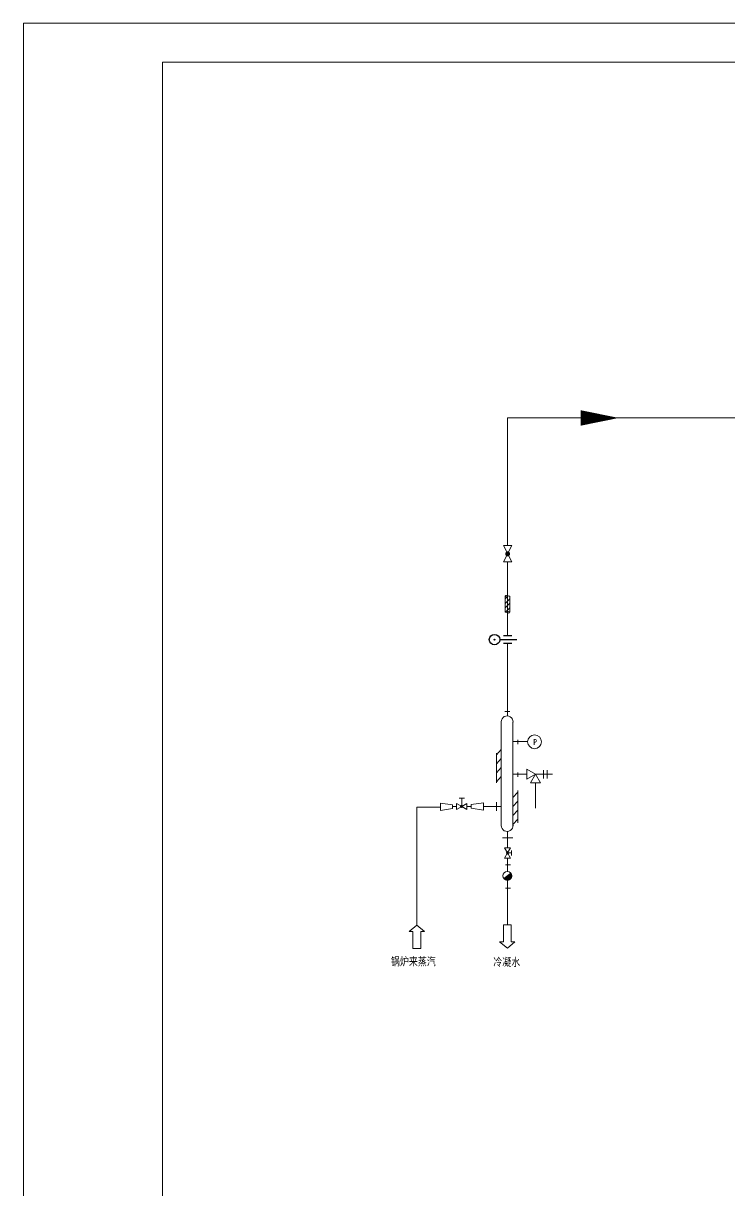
# Model space of a CAD drawing. Header units: millimetres. Extents: x -40360 to 69824, y -20656 to 13897.
# Drawn here: x -40360 to -31093, y -9922 to 5391 of the extents above; entities that cross this region are included whole.
import ezdxf

# ---------------------------------------------------------------- set-up
doc = ezdxf.new("R2010")
doc.units = ezdxf.units.MM
doc.linetypes.add('ACAD_ISO02W100', pattern=[15, 12, -3])
doc.layers.add('LAYER1', color=7, linetype='Continuous')
for name, color, linetype, lineweight in [('冷凝水管线', 140, 'ACAD_ISO02W100', 15), ('外围线', 5, 'Continuous', 5), ('蒸汽线路', 1, 'Continuous', 15), ('轮廓线', 7, 'Continuous', 20), ('阀门仪表', 7, 'Continuous', 20)]:
    doc.layers.add(name, color=color, linetype=linetype, lineweight=lineweight)
doc.styles.add('HZ', font='SimSun.ttf', dxfattribs={"width": 0.75})
doc.styles.add('仪表文字', font='SIMFANG.TTF', dxfattribs={"width": 0.8})

# ---------------------------------------------------------------- blocks, each defined once
blk = doc.blocks.new('*X2')
at = {"color": 0}
for p, q in [((737.81, 195.1), (739.57, 196.87)), ((737.81, 193.34), (739.64, 195.17)), ((737.81, 191.57), (739.64, 193.4)), ((738.53, 190.52), (739.64, 191.63))]:
    blk.add_line(p, q, dxfattribs=at)

msp = doc.modelspace()

# ---------------------------------------------------------------- hatches: boundary and pattern name
at = {"layer": '阀门仪表'}
h = msp.add_hatch(dxfattribs=at)
h.set_pattern_fill('ANSI31', scale=29.3975, angle=90, style=0)
h.set_pattern_definition([(135, (-27734.5588, 535.0485), (-2.5983965, -2.5983965), [])])
h.paths.add_polyline_path([(-34616, -4869, 0.767327), (-34608, -4897, 0.267949), (-34595, -4890), (-34603, -4885, -0.267949), (-34608, -4888, -0.767327), (-34611, -4877)])
h.paths.add_polyline_path([(-34601, -4869, 0.131652), (-34608, -4867, 0.131652), (-34616, -4869), (-34611, -4877, -0.131652), (-34608, -4876, -0.131652), (-34605, -4877)])
h.paths.add_polyline_path([(-34605, -4877, -0.131652), (-34603, -4879), (-34595, -4875, 0.131652), (-34601, -4869)])
h.paths.add_polyline_path([(-34595, -4875), (-34603, -4879, -0.267949), (-34603, -4885), (-34595, -4890, 0.267949)])
h.paths.add_polyline_path([(-34611, -4877, 0.767327), (-34608, -4888, 0.267949), (-34603, -4885), (-34608, -4882)], flags=16)
h = msp.add_hatch(dxfattribs=at)
h.set_pattern_fill('ANSI31', scale=29.3975, angle=180, style=0)
h.set_pattern_definition([(225, (-39425.2743, 1380.9966), (2.5983965, -2.5983965), [])])
h.paths.add_polyline_path([(-34021, -5500, 0.767327), (-33993, -5493, 0.267949), (-34001, -5480), (-34005, -5488, -0.267949), (-34002, -5493, -0.767327), (-34013, -5496)])
h.paths.add_polyline_path([(-34021, -5485, 0.131652), (-34023, -5493, 0.131652), (-34021, -5500), (-34013, -5496, -0.131652), (-34014, -5493, -0.131652), (-34013, -5490)])
h.paths.add_polyline_path([(-34013, -5490, -0.131652), (-34011, -5488), (-34015, -5480, 0.131652), (-34021, -5485)])
h.paths.add_polyline_path([(-34015, -5480), (-34011, -5488, -0.267949), (-34005, -5488), (-34001, -5480, 0.267949)])
h.paths.add_polyline_path([(-34013, -5496, 0.767327), (-34002, -5493, 0.267949), (-34005, -5488), (-34008, -5493)], flags=16)
h = msp.add_hatch(dxfattribs=at)
h.set_pattern_fill('ANSI31', scale=29.3975, style=0)
h.set_pattern_definition([(45, (-23970.933, 221.728), (-2.5983965, 2.5983965), [])])
h.paths.add_polyline_path([(-33952, -5793, 0.159285), (-33963, -5759), (-34057, -5827, 0.725201)])

# ---------------------------------------------------------------- linework, layer by layer
at = {"layer": 'LAYER1', "color": 7}
for p, q in [((-34109, -2694), (-33886, -2694)), ((-34006, -2645), (-34059, -2645)), ((-34006, -2743), (-34059, -2743)), ((-33953, -2645), (-34006, -2645)), ((-33953, -2743), (-34006, -2743))]:
    msp.add_line(p, q, dxfattribs=at)
for radius in [68.7, 5.29]:
    msp.add_circle((-34178, -2694), radius, dxfattribs=at)
at = {"layer": '冷凝水管线', "color": 4}
for p, q in [((-34010, -5211), (-34010, -5294)), ((-34008, -5294), (-34008, -5426)), ((-34010, -5559), (-34010, -5735))]:
    msp.add_line(p, q, dxfattribs=at)
at = {"layer": '冷凝水管线', "color": 4, "ltscale": 80}
msp.add_line((-34010, -5851), (-34010, -6434), dxfattribs=at)
at = {"layer": '外围线'}
msp.add_lwpolyline([(-40360, -20156), (-3894, -20156), (-3894, 5391), (-40360, 5391)], close=True, dxfattribs=at)
at = {"layer": '蒸汽线路', "ltscale": 800}
for p, q in [((-34006, -1460), (-34006, 217)), ((-34006, 217), (-28581, 211)), ((-34006, -2645), (-34006, -1675))]:
    msp.add_line(p, q, dxfattribs=at)
at = {"layer": '蒸汽线路'}
for p, q in [((-34006, -3543), (-34006, -2743)), ((-34010, -3503), (-34010, -3695)), ((-35199, -4891), (-35199, -6439)), ((-34888, -4891), (-35199, -4891)), ((-34675, -4883), (-34730, -4883)), ((-34539, -4883), (-34484, -4883)), ((-34152, -4883), (-34324, -4883))]:
    msp.add_line(p, q, dxfattribs=at)
at = {"layer": '蒸汽线路', "ltscale": 800}
msp.add_lwpolyline([(-33048, 214, 203, 0.102, 0), (-32548, 214, 0.102, 0.102, 0)], format="xyseb", dxfattribs=at)
at = {"layer": '轮廓线'}
for q in [(-38533, -19440), (-4872, 4880)]:
    msp.add_line((-38533, 4880), q, dxfattribs=at)
at = {"layer": '阀门仪表', "color": 0}
for p, q in [((-34061, -1460), (-33952, -1675)), ((-33951, -1460), (-34061, -1460)), ((-33951, -1460), (-34059, -1675)), ((-34059, -1675), (-33952, -1675)), ((-34038, -2335), (-34038, -2124)), ((-33976, -2335), (-33976, -2124)), ((-33534, -4407), (-33534, -4514)), ((-33488, -4407), (-33488, -4514)), ((-33756, -4459), (-33872, -4459)), ((-33417, -4459), (-33641, -4459)), ((-33641, -4574), (-33641, -4907))]:
    msp.add_line(p, q, dxfattribs=at)
at = {"layer": '阀门仪表', "color": 7}
for p, q in [((-33977, -3638), (-34044, -3638)), ((-34013, -3638), (-33977, -3638)), ((-34090, -3772), (-34090, -4669)), ((-33936, -3778), (-33936, -5139)), ((-33872, -4009), (-33872, -4066)), ((-33872, -4032), (-33744, -4032)), ((-34154, -4205), (-34090, -4136)), ((-34154, -4572), (-34154, -4184)), ((-34154, -4323), (-34090, -4253)), ((-34154, -4440), (-34090, -4371)), ((-33872, -4435), (-33872, -4492)), ((-34154, -4558), (-34090, -4488)), ((-34090, -4669), (-34090, -5133)), ((-33936, -4766), (-33873, -4696)), ((-33873, -5097), (-33873, -4673)), ((-34888, -4838), (-34729, -4863)), ((-34888, -4887), (-34888, -4838)), ((-34888, -4887), (-34888, -4936)), ((-34729, -4863), (-34729, -4887)), ((-34729, -4911), (-34729, -4887)), ((-34641, -4774), (-34573, -4774)), ((-34607, -4774), (-34607, -4895)), ((-34324, -4834), (-34483, -4859)), ((-34483, -4859), (-34483, -4883)), ((-34483, -4907), (-34483, -4883)), ((-34324, -4883), (-34324, -4834)), ((-34324, -4883), (-34324, -4932)), ((-34152, -4827), (-34152, -4939)), ((-34152, -4883), (-34090, -4883)), ((-33936, -4883), (-33873, -4814)), ((-34888, -4936), (-34729, -4911)), ((-34324, -4932), (-34483, -4907)), ((-33936, -5001), (-33873, -4931)), ((-33936, -5118), (-33873, -5049)), ((-34012, -5294), (-34075, -5294)), ((-34075, -5294), (-33937, -5294)), ((-34036, -5650), (-33970, -5650)), ((-33963, -5759), (-34057, -5827)), ((-34036, -5956), (-33970, -5956))]:
    msp.add_line(p, q, dxfattribs=at)
at = {"layer": '阀门仪表', "color": 7, "linetype": 'ByBlock'}
msp.add_line((-34010, -3695), (-34010, -3695), dxfattribs=at)
at = {"layer": '阀门仪表'}
for p, q in [((-33872, -4032), (-33936, -4032)), ((-33872, -4459), (-33936, -4459)), ((-33993, -5493), (-33957, -5493)), ((-33957, -5462), (-33957, -5524)), ((-35199, -6439), (-35299, -6523)), ((-35299, -6523), (-35251, -6523)), ((-35251, -6523), (-35251, -6747)), ((-35095, -6522), (-35199, -6439)), ((-35147, -6747), (-35147, -6522)), ((-35147, -6522), (-35095, -6522)), ((-34062, -6434), (-34062, -6659)), ((-33958, -6434), (-34062, -6434)), ((-33958, -6659), (-33958, -6434)), ((-34114, -6659), (-34010, -6743)), ((-34062, -6659), (-34114, -6659)), ((-34010, -6743), (-33910, -6659)), ((-33910, -6659), (-33958, -6659)), ((-35251, -6747), (-35147, -6747))]:
    msp.add_line(p, q, dxfattribs=at)
at = {"layer": '阀门仪表', "color": 0, "const_width": 32.2}
msp.add_lwpolyline([(-33990, -1569, 1), (-34022, -1569, 1)], format="xyb", close=True, dxfattribs=at)
at = {"layer": '阀门仪表', "color": 0}
for points in [[(-33756, -4525), (-33756, -4392), (-33641, -4459)], [(-33707, -4574), (-33574, -4574), (-33641, -4459)]]:
    msp.add_lwpolyline(points, close=True, dxfattribs=at)
at = {"layer": '阀门仪表', "color": 7}
for points in [[(-34608, -4883), (-34675, -4844), (-34675, -4921)], [(-34608, -4883), (-34541, -4921), (-34541, -4844)], [(-34008, -5493), (-33969, -5426), (-34047, -5426)], [(-34008, -5493), (-34047, -5560), (-33969, -5560)]]:
    msp.add_lwpolyline(points, close=True, dxfattribs=at)
for centre, radius in [((-33653, -4034), 90.5), ((-34608, -4882), 14.7), ((-34008, -5493), 14.7), ((-34010, -5793), 57.9)]:
    msp.add_circle(centre, radius, dxfattribs=at)
at = {"layer": '阀门仪表', "color": 0}
for centre, radius, start, end in [((-34022, -2132), 17.7, 22.6521, 152.708), ((-34021, -2110), 22, 221.7725, 313.524), ((-33991, -2142), 22, 46.476, 133.524), ((-34023, -2318), 22, 226.476, 313.524), ((-33992, -2349), 22, 41.7725, 133.524), ((-33991, -2327), 17.7, 202.6521, 332.708)]:
    msp.add_arc(centre, radius, start, end, dxfattribs=at)
at = {"layer": '阀门仪表', "color": 7}
for centre, start, end in [((-34013, -3772), 355.818, 180), ((-34013, -5133), 180, 4.182)]:
    msp.add_arc(centre, 77.4, start, end, dxfattribs=at)

# ---------------------------------------------------------------- block references
at = {"layer": '阀门仪表', "color": 0, "xscale": 33.70496406069287, "yscale": 33.70496406069141, "zscale": 33.70496406070202, "rotation": 180}
msp.add_blockref('*X2', (-9108, 4300), dxfattribs=at)

# ---------------------------------------------------------------- texts
at = {"layer": '阀门仪表', "style": '仪表文字', "width": 0.8}
for s, p in [('锅炉来蒸汽', (-35537, -6969)), ('冷凝水', (-34194, -6976))]:
    msp.add_text(s, height=105, dxfattribs=at).set_placement(p)
at = {"layer": '阀门仪表', "insert": (-33670, -3996), "char_height": 80.4, "width": 107.81, "attachment_point": 1, "style": 'HZ'}
msp.add_mtext('P', dxfattribs=at)

doc.saveas('drawing.dxf')
